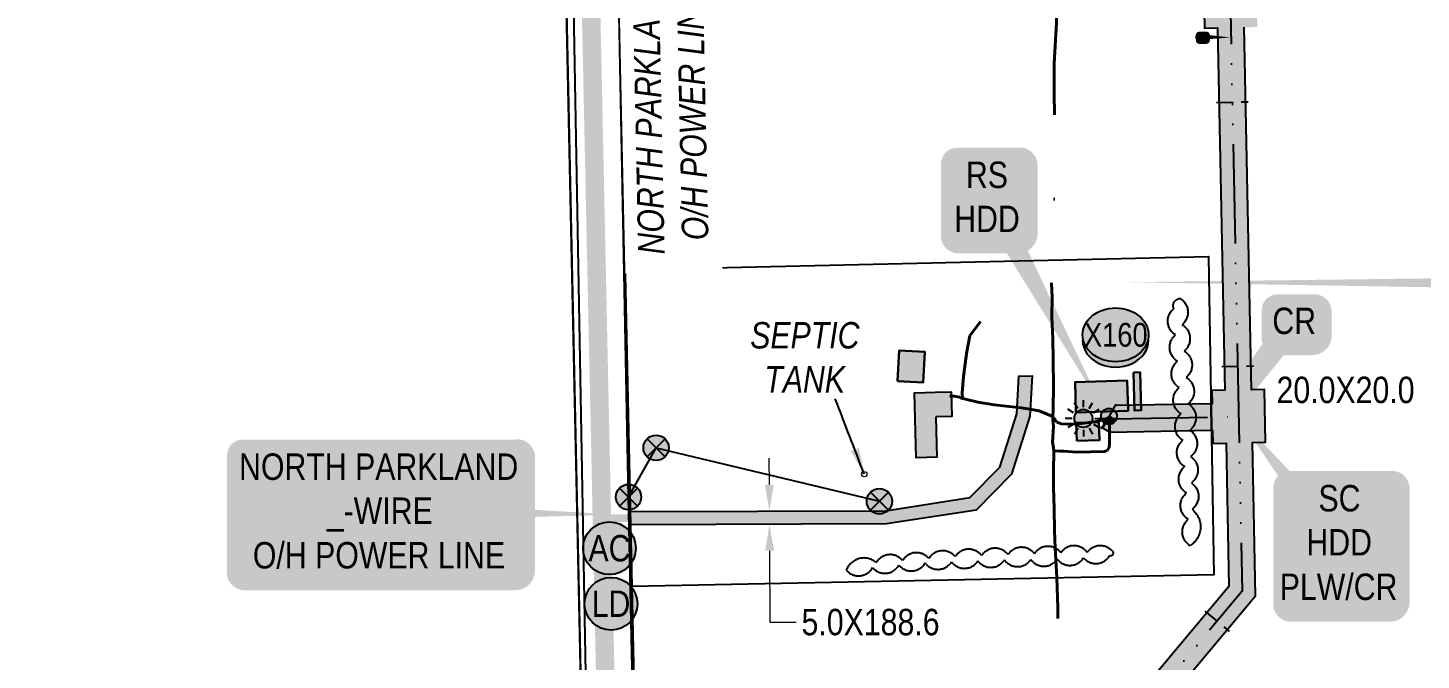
# Model space of a CAD drawing. Extents: x 88833 to 97610, y 5963373 to 5974710.
# Drawn here: x 93738 to 94266, y 5967232 to 5967471 of the extents above; entities that cross this region are included whole.
import ezdxf
from ezdxf.enums import TextEntityAlignment as Align

# ---------------------------------------------------------------- set-up
doc = ezdxf.new("R2010")
doc.units = 0
doc.header["$LTSCALE"] = 5
doc.header["$PDSIZE"] = 5
for name, pattern in [('0', [1, 1, 0]), ('COOP2', [10, 5, -1, 0, -1, 0, -1, 0, -1, 0, -1]), ('DASHDOT', [25.4, 12.7, -6.35, 0, -6.35]), ('foc-TIELINE', [1.875, 1.25, -0.625])]:
    doc.linetypes.add(name, pattern=pattern)
doc.layers.get('Defpoints').update_dxf_attribs({"color": 9})
for name, color, linetype, lineweight in [('AS-GENERAL', 48, 'Continuous', 18), ('AS-RECON EXISTING', 151, 'DASHDOT', 40), ('P-APEX RECON-TWS-T', 104, 'Continuous', 9), ('T-TEXT', 48, 'Continuous', 18)]:
    doc.layers.add(name, color=color, linetype=linetype, lineweight=lineweight)
for name, color, linetype in [('AS-POWER', 104, 'foc-POWER'), ('AS-POWER-EXISTING-PP', 72, 'Continuous'), ('AS-POWER-T', 104, 'Continuous'), ('AS-RESIDENCE', 14, 'Continuous'), ('AS-ROADS', 254, 'Continuous'), ('AS-SYMBOL', 7, 'Continuous'), ('AS-TELEPHONE', 224, 'foc-TEL'), ('C-SYMBOL', 7, 'Continuous'), ('CG-NOTES', 7, 'Continuous'), ('L-SEC', 7, 'Continuous'), ('L-TITLEDB', 4, 'Continuous'), ('P-APEX RECON PAY ITEMS', 240, 'Continuous'), ('P-APEX RECON PAY ITEMS-1000', 240, 'Continuous'), ('P-APEX RECON-10m BUFFER', 51, 'COOP2'), ('P-APEX RECON-URBAN', 30, 'COOP2'), ('P-APEX RECON-WORK AREA', 104, 'Continuous'), ('P-BUFFER-PURPLE', 187, 'foc-TIELINE'), ('P-CROSSINGS', 250, 'Continuous'), ('T-BUSH', 110, '0')]:
    doc.layers.add(name, color=color, linetype=linetype)
doc.layers.add('AS-STRUCTURE', color=7, linetype='Continuous', lineweight=30, true_color=0x595959)
doc.layers.add('AS-STRUCTURE-H', color=7, linetype='Continuous', true_color=0xa8a8a8)
doc.layers.add('P-APEX RECON-TO BE DRILLED-H', color=7, linetype='Continuous', true_color=0xffafe1)
doc.styles.add('100L', font='ARIALN.TTF', dxfattribs={"height": 10})
doc.styles.add('175L', font='ARIALN.TTF', dxfattribs={"height": 2})
doc.styles.add('80', font='ARIALN.TTF', dxfattribs={"height": 10})
doc.styles.add('80CG', font='ARIALN.TTF', dxfattribs={"height": 10})
doc.styles.add('Crossing', font='ARIALN.TTF', dxfattribs={"height": 10})
doc.styles.add('foc-LtypeFont', font='ARIALN.TTF', dxfattribs={"height": 7.35})
doc.linetypes.add('foc-POWER', pattern='A,6,-1,["P",foc-LtypeFont,S=0.2,R=0,X=-0.625,Y=-0.75],-1.24,4', length=12.24)
doc.linetypes.add('foc-TEL', pattern='A,2,-1,["T",foc-LtypeFont,S=0.2,R=0,X=-0.425,Y=-0.75],-1.24,8', length=12.24)
doc.dimstyles.new('Compass 5 000', dxfattribs={"dimscale": 5, "dimtxt": 9, "dimasz": 2, "dimexe": 0.2, "dimexo": 0.0625, "dimgap": 0.5, "dimtad": 0, "dimtih": 1, "dimtoh": 1, "dimzin": 0, "dimdsep": 46, "dimtxsty": '80CG', "dimcen": 0.1, "dimse1": 1, "dimse2": 1, "dimclrd": 256, "dimclrt": 256, "dimaunit": 1, "dimadec": 4, "dimazin": 0, "dimtfac": 0.06, "dimtofl": 0, "dimtmove": 0, "dimatfit": 1, "dimfxl": 0.2, "dimtolj": 1, "dimtzin": 0, "dimlwd": -1, "dimarcsym": 0})

# ---------------------------------------------------------------- blocks, each defined once
blk = doc.blocks.new('POWERPOLE')
h = blk.add_hatch(color=255)
edge = h.paths.add_edge_path()
edge.add_arc((0, 0), 0.96, 0, 360)
at = {"linetype": 'Continuous'}
for p, q in [((0.68, -0.68), (-0.68, 0.68)), ((-0.68, -0.68), (0.68, 0.68))]:
    blk.add_line(p, q, dxfattribs=at)
blk.add_circle((0, 0), 0.96, dxfattribs=at)
blk = doc.blocks.new('lightpole')
h = blk.add_hatch(color=255)
h.dxf.hatch_style = 1
h.paths.add_polyline_path([(-0.78, 0, 1), (0.78, 0, 1)])
h.paths.add_polyline_path([(0.68, 0, -1), (-0.68, 0, -1)], flags=16)
h = blk.add_hatch(color=13)
h.dxf.hatch_style = 1
edge = h.paths.add_edge_path()
edge.add_arc((0, 0), 0.682, 0, 360)
at = {"color": 13}
for p, q in [((-0.43, 0.75), (-0.69, 1.19)), ((0, 0.86), (0, 1.38)), ((0.43, 0.75), (0.69, 1.19)), ((-0.86, 0), (-1.38, 0)), ((-0.75, 0.43), (-1.19, 0.69)), ((0.75, 0.43), (1.19, 0.69)), ((0.86, 0), (1.38, 0)), ((-0.75, -0.43), (-1.19, -0.69)), ((-0.43, -0.75), (-0.69, -1.19)), ((0, -0.86), (0, -1.38)), ((0.43, -0.75), (0.69, -1.19)), ((0.75, -0.43), (1.19, -0.69))]:
    blk.add_line(p, q, dxfattribs=at)
blk.add_circle((0, 0), 0.682, dxfattribs=at)
blk = doc.blocks.new('RISER')
h = blk.add_hatch(color=255)
h.dxf.hatch_style = 1
edge = h.paths.add_edge_path()
edge.add_arc((0, 0), 0.7, 0, 360)
blk.add_hatch(color=13).paths.add_polyline_path([(0.58, -0.15), (-0.58, -0.15, 0.774597)])
at = {"color": 13}
blk.add_line((-0.58, -0.15), (0.58, -0.15), dxfattribs=at)
blk.add_circle((0, 0), 0.6, dxfattribs=at)
blk = doc.blocks.new('Access_Point')
h = blk.add_hatch(color=255)
h.dxf.hatch_style = 1
edge = h.paths.add_edge_path()
edge.add_arc((0, 0), 9.99, 0, 360)
at = {"color": 170}
blk.add_circle((0, 0), 9.99, dxfattribs=at)
at = {"color": 170, "style": '175L'}
blk.add_text('AC', height=10, dxfattribs=at).set_placement((0, 0), align=Align.MIDDLE_CENTER)
blk = doc.blocks.new('*D774')
at = {"layer": 'Defpoints', "color": 0, "transparency": 16777216}
for p in [(94021, 5967288.1), (94019.06, 5967283.09), (94021.02, 5967283.1)]:
    blk.add_point(p, dxfattribs=at)
at = {"layer": 'P-APEX RECON-TWS-T', "transparency": 16777216}
for p, q in [((94019.01, 5967298.09), (94018.97, 5967308.09)), ((94019.09, 5967273.09), (94019.18, 5967246.03)), ((94019.18, 5967246.03), (94029.18, 5967246.03))]:
    blk.add_line(p, q, dxfattribs=at)
for points in [[(94020.67, 5967298.1), (94017.34, 5967298.08), (94019.04, 5967288.09)], [(94020.76, 5967273.1), (94017.43, 5967273.09), (94019.06, 5967283.09)]]:
    blk.add_solid(points, dxfattribs=at)
at = {"layer": 'P-APEX RECON-TWS-T', "transparency": 16777216, "insert": (94057.3, 5967246.03), "char_height": 10, "attachment_point": 5, "style": '80CG'}
blk.add_mtext('\\A1;5.0X188.6', dxfattribs=at)
blk = doc.blocks.new('*U775')
at = {"true_color": 0xffffa8}
h = blk.add_hatch(color=51, dxfattribs=at)
edge = h.paths.add_edge_path()
edge.add_line((-19, -28.5), (19, -28.5))
edge.add_arc((19, -22.5), 6, 270, 360)
edge.add_line((25, -22.5), (25, 21))
edge.add_arc((19, 21), 6, 0, 90)
edge.add_line((19, 27), (-19, 27))
edge.add_arc((-19, 21), 6, 90, 180)
edge.add_line((-25, 21), (-25, -22.5))
edge.add_arc((-19, -22.5), 6, 180, 270)
at = {"color": 240, "flags": 128}
for points in [[(-38.53, 47.67, 0, 10, 0), (0, 0, 5, 5, 0)], [(-1, -11.44, 0, 10, 0), (0, 0, 5, 5, 0)]]:
    blk.add_lwpolyline(points, format="xyseb", dxfattribs=at)
blk.add_lwpolyline([(-19, -28.5, 3, 3, 0), (19, -28.5, 3, 3, 0.414214), (25, -22.5, 3, 3, 0), (25, 21, 3, 0, 0.414214), (19, 27, 0, 0, 0), (-19, 27, 0, 0, 0.414214), (-25, 21, 0, 0, 0), (-25, -22.5, 0, 3, 0.414214)], format="xyseb", close=True, dxfattribs=at)
at = {"color": 4, "style": '80'}
blk.add_attdef('OTHER_001', (-14.7, -5), '', height=10, dxfattribs=at)
blk = doc.blocks.new('*U776')
at = {"true_color": 0xffffa8}
h = blk.add_hatch(color=51, dxfattribs=at)
edge = h.paths.add_edge_path()
edge.add_line((-11.5, -20), (11.5, -20))
edge.add_arc((11.5, -14), 6, 270, 360)
edge.add_line((17.5, -14), (17.5, 12.5))
edge.add_arc((11.5, 12.5), 6, 0, 90)
edge.add_line((11.5, 18.5), (-11.5, 18.5))
edge.add_arc((-11.5, 12.5), 6, 90, 180)
edge.add_line((-17.5, 12.5), (-17.5, -14))
edge.add_arc((-11.5, -14), 6, 180, 270)
at = {"color": 240, "flags": 128}
blk.add_lwpolyline([(-11.5, -20, 3, 3, 0), (11.5, -20, 3, 3, 0.414214), (17.5, -14, 3, 3, 0), (17.5, 12.5, 3, 0, 0.414214), (11.5, 18.5, 0, 0, 0), (-11.5, 18.5, 0, 0, 0.414214), (-17.5, 12.5, 0, 0, 0), (-17.5, -14, 0, 3, 0.414214)], format="xyseb", close=True, dxfattribs=at)
for points in [[(-1, -11.44, 0, 10, 0), (0, 0, 5, 5, 0)], [(43.91, -80.54, 0, 10, 0), (0, 0, 5, 5, 0)]]:
    blk.add_lwpolyline(points, format="xyseb", dxfattribs=at)
at = {"color": 4, "style": '80'}
blk.add_attdef('OTHER_001', (-14.7, -5), '', height=10, dxfattribs=at)
blk = doc.blocks.new('*U799')
at = {"true_color": 0xffffa8}
h = blk.add_hatch(color=51, dxfattribs=at)
edge = h.paths.add_edge_path()
edge.add_line((-6.5, -11.5), (6.5, -11.5))
edge.add_arc((6.5, -5.5), 6, 270, 360)
edge.add_line((12.5, -5.5), (12.5, 4))
edge.add_arc((6.5, 4), 6, 0, 90)
edge.add_line((6.5, 10), (-6.5, 10))
edge.add_arc((-6.5, 4), 6, 90, 180)
edge.add_line((-12.5, 4), (-12.5, -5.5))
edge.add_arc((-6.5, -5.5), 6, 180, 270)
at = {"color": 240, "flags": 128}
blk.add_lwpolyline([(-6.5, -11.5, 3, 3, 0), (6.5, -11.5, 3, 3, 0.414214), (12.5, -5.5, 3, 3, 0), (12.5, 4, 3, 0, 0.414214), (6.5, 10, 0, 0, 0), (-6.5, 10, 0, 0, 0.414214), (-12.5, 4, 0, 0, 0), (-12.5, -5.5, 0, 3, 0.414214)], format="xyseb", close=True, dxfattribs=at)
for points in [[(-1, -11.4, 0, 10, 0), (0, 0, 5, 5, 0)], [(53, -0.7, 0, 10, 0), (0, 0, 5, 5, 0)]]:
    blk.add_lwpolyline(points, format="xyseb", dxfattribs=at)
at = {"color": 4, "style": '80'}
blk.add_attdef('OTHER_001', (-14.7, -5), '', height=10, dxfattribs=at)
blk = doc.blocks.new('*U811')
h = blk.add_hatch(color=255)
edge = h.paths.add_edge_path()
edge.add_line((-51.5, -28.5), (51.5, -28.5))
edge.add_arc((51.5, -22.5), 6, 270, 360)
edge.add_line((57.5, -22.5), (57.5, 21))
edge.add_arc((51.5, 21), 6, 0, 90)
edge.add_line((51.5, 27), (-51.5, 27))
edge.add_arc((-51.5, 21), 6, 90, 180)
edge.add_line((-57.5, 21), (-57.5, -22.5))
edge.add_arc((-51.5, -22.5), 6, 180, 270)
at = {"color": 104, "flags": 128}
blk.add_lwpolyline([(-51.5, -28.5, 3, 3, 0), (51.5, -28.5, 3, 3, 0.414214), (57.5, -22.5, 3, 3, 0), (57.5, 21, 3, 0, 0.414214), (51.5, 27, 0, 0, 0), (-51.5, 27, 0, 0, 0.414214), (-57.5, 21, 0, 0, 0), (-57.5, -22.5, 0, 3, 0.414214)], format="xyseb", close=True, dxfattribs=at)
blk.add_lwpolyline([(91.14, -1.42, 0, 7.5, 0), (0, 0, 0, 0, 0)], format="xyseb", dxfattribs=at)
at = {"color": 104, "style": '80'}
blk.add_attdef('ENTER_TEXT_001', (-26.85, -4.92), '', height=10, dxfattribs=at)
blk = doc.blocks.new('*U1184')
at = {"true_color": 0xffffa8}
h = blk.add_hatch(color=51, dxfattribs=at)
edge = h.paths.add_edge_path()
edge.add_line((-6.5, -11.5), (6.5, -11.5))
edge.add_arc((6.5, -5.5), 6, 270, 360)
edge.add_line((12.5, -5.5), (12.5, 4))
edge.add_arc((6.5, 4), 6, 0, 90)
edge.add_line((6.5, 10), (-6.5, 10))
edge.add_arc((-6.5, 4), 6, 90, 180)
edge.add_line((-12.5, 4), (-12.5, -5.5))
edge.add_arc((-6.5, -5.5), 6, 180, 270)
at = {"color": 240, "flags": 128}
blk.add_lwpolyline([(-6.5, -11.5, 3, 3, 0), (6.5, -11.5, 3, 3, 0.414214), (12.5, -5.5, 3, 3, 0), (12.5, 4, 3, 0, 0.414214), (6.5, 10, 0, 0, 0), (-6.5, 10, 0, 0, 0.414214), (-12.5, 4, 0, 0, 0), (-12.5, -5.5, 0, 3, 0.414214)], format="xyseb", close=True, dxfattribs=at)
for points in [[(-31.58, -36.39, 0, 10, 0), (0, 0, 5, 5, 0)], [(-23.22, -36.43, 0, 10, 0), (0, 0, 5, 5, 0)]]:
    blk.add_lwpolyline(points, format="xyseb", dxfattribs=at)
at = {"color": 4, "style": '80'}
blk.add_attdef('OTHER_001', (-14.7, -5), '', height=10, dxfattribs=at)
blk = doc.blocks.new('xing2')
h = blk.add_hatch(color=50)
h.dxf.hatch_style = 1
edge = h.paths.add_edge_path()
edge.add_ellipse((0, 0), major_axis=(-12.5, 0), ratio=0.816297, start_angle=0, end_angle=360)
h = blk.add_hatch(color=250)
h.dxf.hatch_style = 1
edge = h.paths.add_edge_path()
edge.add_ellipse((0, -2.05), major_axis=(-12.5, 0), ratio=0.816297, start_angle=0, end_angle=180)
edge.add_line((12.5, -2.05), (12.5, 0))
edge.add_ellipse((0, 0), major_axis=(-12.5, 0), ratio=0.816297, start_angle=0, end_angle=180, ccw=False)
edge.add_line((-12.5, 0), (-12.5, -2.05))
at = {"color": 250}
blk.add_ellipse((0, 0), major_axis=(-12.5, 0), ratio=0.816297, dxfattribs=at)
blk.add_ellipse((0, -2.05), major_axis=(-12.5, 0), ratio=0.816297, start_param=0, end_param=3.141593, dxfattribs=at)
at = {"color": 250, "style": 'Crossing'}
blk.add_attdef('CROSSING', text='', height=9, dxfattribs=at).set_placement((0.09, 0.02), align=Align.MIDDLE_CENTER)
at = {"color": 250, "style": 'Crossing', "flags": 1}
for tag, p in [('OWNER', (0.09, -12.49)), ('DESCRIPTION', (0.09, -25.77)), ('LOCATION', (0.09, -39.3)), ('DWG_REF', (0.09, -52.84))]:
    blk.add_attdef(tag, text='', height=9, dxfattribs=at).set_placement(p, align=Align.MIDDLE_CENTER)
blk = doc.blocks.new('LD Access_Point')
h = blk.add_hatch(color=255)
h.dxf.hatch_style = 1
edge = h.paths.add_edge_path()
edge.add_arc((0, 0), 9.99, 0, 360)
at = {"color": 170}
blk.add_circle((0, 0), 9.99, dxfattribs=at)
at = {"color": 170, "style": '175L'}
blk.add_text('LD', height=10, dxfattribs=at).set_placement((0, 0), align=Align.MIDDLE_CENTER)

msp = doc.modelspace()

# ---------------------------------------------------------------- hatches: boundary and pattern name
at = {"layer": 'AS-STRUCTURE-H'}
h = msp.add_hatch(color=256, dxfattribs=at)
h.dxf.hatch_style = 1
h.paths.add_polyline_path([(94067.521, 5967337.214), (94077.183, 5967336.705), (94077.794, 5967348.323), (94068.133, 5967348.832)])
h = msp.add_hatch(color=256, dxfattribs=at)
h.dxf.hatch_style = 1
h.paths.add_polyline_path([(94135.016, 5967325.404), (94154.758, 5967325.992), (94154.417, 5967337.445), (94134.675, 5967336.857)])
h = msp.add_hatch(color=256, dxfattribs=at)
h.dxf.hatch_style = 1
h.paths.add_polyline_path([(94156.736, 5967340.497), (94159.306, 5967340.574), (94159.734, 5967326.196), (94157.164, 5967326.119)])
h = msp.add_hatch(color=256, dxfattribs=at)
h.dxf.hatch_style = 1
h.paths.add_polyline_path([(94082.033, 5967323.733), (94082.419, 5967308.474), (94074.513, 5967308.274), (94073.892, 5967332.848), (94081.798, 5967333.048), (94087.769, 5967333.199), (94088.004, 5967323.884)])
h = msp.add_hatch(color=256, dxfattribs=at)
h.dxf.hatch_style = 1
h.paths.add_polyline_path([(94135.299, 5967314.607), (94143.929, 5967314.864), (94143.727, 5967321.673), (94135.096, 5967321.416)])
at = {"layer": 'P-APEX RECON-10m BUFFER', "transparency": 33554687}
h = msp.add_hatch(color=256, dxfattribs=at)
h.dxf.hatch_style = 1
h.paths.add_polyline_path([(94186.291, 5967318.674), (94186.705, 5967318.683), (94186.806, 5967313.685), (94191.801, 5967313.785), (94192.891, 5967259.559), (94073.136, 5967116.467), (94073.17, 5967114.768), (94085.027, 5967115.106), (94202.956, 5967256.017), (94201.791, 5967313.986), (94206.786, 5967314.087), (94206.384, 5967334.067), (94201.389, 5967333.966), (94198.633, 5967471.073), (94203.628, 5967471.173), (94203.226, 5967491.153), (94198.231, 5967491.053), (94197.65, 5967519.947), (94187.662, 5967519.68), (94188.241, 5967490.852), (94183.246, 5967490.751), (94183.648, 5967470.771), (94188.643, 5967470.872), (94191.399, 5967333.765), (94186.404, 5967333.665), (94186.504, 5967328.673), (94186.123, 5967328.665)])
h = msp.add_hatch(color=256, dxfattribs=at)
h.dxf.hatch_style = 1
h.paths.add_polyline_path([(93966.371, 5967287.911), (94062.959, 5967288.238), (94094.823, 5967293.159), (94106.246, 5967304.664), (94112.659, 5967324.928), (94113.431, 5967339.084), (94118.44, 5967339.189), (94117.613, 5967324.024), (94110.644, 5967302.003), (94097.21, 5967288.473), (94063.351, 5967283.243), (93966.477, 5967282.915)])
h = msp.add_hatch(color=256, dxfattribs=at)
h.dxf.hatch_style = 1
h.paths.add_polyline_path([(94186.123, 5967328.665), (94150.447, 5967327.958), (94149.949, 5967328.238), (94145.059, 5967319.524), (94147.928, 5967317.914), (94186.291, 5967318.674)])
at = {"layer": 'P-APEX RECON-TO BE DRILLED-H', "transparency": 33554687}
h = msp.add_hatch(color=256, dxfattribs=at)
h.dxf.hatch_style = 1
h.paths.add_polyline_path([(94194.588, 5967328.833), (94194.786, 5967318.843), (94147.928, 5967317.914), (94145.059, 5967319.524), (94149.949, 5967328.238), (94150.447, 5967327.958)], flags=17)

# ---------------------------------------------------------------- linework, layer by layer
at = {"layer": 'AS-GENERAL'}
msp.add_circle((94054.93, 5967302.04, 708.237), 0.999, dxfattribs=at)
at = {"layer": 'AS-POWER', "flags": 128}
for points in [[(93965.713, 5967293.378), (93961.759, 5967495.66)], [(93978.366, 5966709.834), (93975.926, 5966825.384), (93973.672, 5966943.172), (93971.265, 5967058.957), (93968.252, 5967175.731), (93965.713, 5967293.378), (93976.143, 5967312.023), (94060.642, 5967291.798)]]:
    msp.add_lwpolyline(points, dxfattribs=at)
at = {"layer": 'AS-RECON EXISTING', "flags": 128}
for points in [[(94126.595, 5967310.94), (94126.595, 5967310.954), (94126.45, 5967312.753), (94126.198, 5967314.15), (94126.558, 5967320.127), (94126.303, 5967322.692), (94126.386, 5967327.447), (94126.52, 5967334.838), (94126.444, 5967345.616), (94126.32, 5967353.202), (94125.902, 5967361.55), (94126.049, 5967369.132), (94125.751, 5967373.999), (94125.561, 5967381.755), (94125.945, 5967390), (94126.369, 5967396.711), (94126.901, 5967410.641), (94127.155, 5967419.548), (94126.87, 5967432.797), (94126.84, 5967446.043), (94126.793, 5967457.364), (94127.632, 5967472.729), (94127.797, 5967484.342), (94127.803, 5967490.861), (94127.594, 5967497.271), (94126.597, 5967504.443), (94125.157, 5967509.072), (94121.079, 5967514.65), (94118.5, 5967517.532), (94116.165, 5967519.286), (94113.836, 5967521.106), (94108.721, 5967522.019), (94103.07, 5967521.965), (94098.592, 5967522.098), (94095.226, 5967522.264), (94093.909, 5967522.26)], [(94147.544, 5967323.867), (94147.489, 5967323.829), (94147.683, 5967321.057), (94147.684, 5967318.585), (94147.733, 5967313.841), (94147.616, 5967311.948), (94146.783, 5967310.984), (94145.85, 5967310.657), (94135.357, 5967310.312), (94130.469, 5967310.685), (94128.751, 5967310.804), (94126.626, 5967310.919)], [(94126.695, 5967310.88), (94126.665, 5967310.896), (94126.683, 5967308.657), (94126.541, 5967305.296), (94126.509, 5967296.981), (94126.752, 5967289.043), (94126.872, 5967280.723), (94127.173, 5967274.164), (94127.84, 5967262.905), (94128.118, 5967251.44), (94128.172, 5967241.83), (94128.532, 5967222.52), (94129.105, 5967200.545), (94129.771, 5967175.955), (94130.381, 5967148.164), (94130.873, 5967120.82), (94131.487, 5967092.607), (94132.287, 5967057.899), (94133.029, 5967025.126), (94133.596, 5966994.443), (94133.948, 5966967.428), (94134.846, 5966926.851), (94135.57, 5966900.581), (94136.363, 5966864.712), (94137.153, 5966837.012), (94137.792, 5966808.277), (94138.563, 5966772.296), (94139.629, 5966742.815), (94139.84, 5966721.834), (94140.296, 5966715.089)]]:
    msp.add_lwpolyline(points, dxfattribs=at)
at = {"layer": 'AS-RECON EXISTING', "color": 240, "flags": 128}
for points in [[(94098.951, 5967359.768), (94094.915, 5967354.422), (94093.759, 5967348.501), (94093.062, 5967343.798), (94092.474, 5967338.959), (94091.974, 5967332.627), (94092.126, 5967330.759)], [(94148.266, 5967323.76), (94145.674, 5967322.763), (94142.909, 5967322.008), (94136.038, 5967321.116), (94131.918, 5967320.91), (94129.605, 5967321.044), (94127.734, 5967321.712), (94126.814, 5967323.208), (94125.704, 5967324.161), (94121.118, 5967325.966), (94116.757, 5967326.805), (94114.324, 5967327.111), (94104.03, 5967328.323), (94097.929, 5967329.22), (94093.184, 5967330.414), (94091.596, 5967330.792), (94090.898, 5967331.139), (94088.913, 5967331.515), (94086.816, 5967331.589), (94082.286, 5967330.416)], [(94148.452, 5967323.798), (94147.573, 5967323.106), (94146.537, 5967322.862), (94145.678, 5967322.807), (94145.855, 5967321.377), (94145.579, 5967320.342), (94145.01, 5967319.744), (94144.419, 5967319.611)]]:
    msp.add_lwpolyline(points, dxfattribs=at)
at = {"layer": 'AS-RESIDENCE'}
msp.add_lwpolyline([(94082.033, 5967323.733), (94082.419, 5967308.474), (94074.513, 5967308.274), (94073.892, 5967332.848), (94081.798, 5967333.048), (94087.769, 5967333.199), (94088.004, 5967323.884)], close=True, dxfattribs=at)
at = {"layer": 'AS-ROADS', "const_width": 7, "flags": 128}
msp.add_lwpolyline([(94020.182, 5964179.765), (94016.384, 5964372.858), (94000.133, 5965162.172), (93985.104, 5965906.543), (93958.312, 5967160.052), (93939.043, 5968064.275), (93917.295, 5969118.161), (93899.542, 5969937.457), (93880.532, 5970849.51)], dxfattribs=at)
at = {"layer": 'AS-ROADS', "const_width": 2.998}
msp.add_lwpolyline([(94115.928, 5967339.151), (94115.934, 5967339.104), (94115.136, 5967324.476), (94108.445, 5967303.334), (94096.017, 5967290.816), (94063.155, 5967285.741), (93955.641, 5967285.377)], dxfattribs=at)
at = {"layer": 'AS-STRUCTURE'}
for points in [[(94067.521, 5967337.214), (94077.183, 5967336.705), (94077.794, 5967348.323), (94068.133, 5967348.832)], [(94135.016, 5967325.404), (94154.758, 5967325.992), (94154.417, 5967337.445), (94134.675, 5967336.857)], [(94156.736, 5967340.497), (94159.306, 5967340.574), (94159.734, 5967326.196), (94157.164, 5967326.119)], [(94135.299, 5967314.607), (94143.929, 5967314.864), (94143.727, 5967321.673), (94135.096, 5967321.416)]]:
    msp.add_lwpolyline(points, close=True, dxfattribs=at)
at = {"layer": 'AS-TELEPHONE', "flags": 128}
msp.add_lwpolyline([(93959.248, 5966689.044), (93959.248, 5966689.044), (93944.379, 5967513.109), (93944.341, 5967515.02), (93944.048, 5967522.053), (93943.937, 5967534.11), (93943.691, 5967547.53), (93943.695, 5967557.294), (93943.601, 5967567.878), (93943.617, 5967575.66), (93943.57, 5967581.446), (93942.794, 5967591.161), (93941.805, 5967592.996), (93941.469, 5967593.512), (93940.897, 5967593.649), (93939.691, 5967593.435), (93939.688, 5967593.443)], dxfattribs=at)
at = {"layer": 'C-SYMBOL', "color": 3, "flags": 128}
msp.add_lwpolyline([(94154.692, 5967374.659, 0, 5, 0), (94326.413, 5967374.315, 0, 0, 0)], format="xyseb", dxfattribs=at)
at = {"layer": 'L-SEC', "flags": 128}
for points in [[(93941.465, 5967513.102), (93958.582, 5966709.607)], [(93961.564, 5967513.53), (93978.679, 5966710.151)]]:
    msp.add_lwpolyline(points, dxfattribs=at)
at = {"layer": 'L-TITLEDB', "flags": 128}
msp.add_lwpolyline([(93850.114, 5967109.768), (93950.023, 5967111.367), (93941.537, 5967513.052), (93134.723, 5967500.73), (93136.867, 5967400.698)], dxfattribs=at)
msp.add_lwpolyline([(93964.497, 5967379.37), (94185.184, 5967384.359), (94187.213, 5967263.985), (93967.014, 5967259.508)], close=True, dxfattribs=at)
at = {"layer": 'P-APEX RECON-URBAN', "ltscale": 1.5, "flags": 128}
for points in [[(89862.314, 5969420.078), (89867.21, 5969428.525), (89870.142, 5969432.838), (89871.234, 5969440.262), (89870.986, 5969451.312), (89869.214, 5969465.882), (89874.382, 5969505.038), (89878.807, 5969544.864), (89884.151, 5969585.191), (89892.206, 5969617.101), (89902.642, 5969647.039), (89920.512, 5969655.252), (90029.926, 5969662.38), (90138.481, 5969668.858), (90357.817, 5969689.033), (90562.775, 5969696.814), (90589.96, 5969720.186), (90720.273, 5969722.879), (90776.006, 5969735.867), (91186.503, 5969696.002), (91462.207, 5969691.78), (92125.726, 5969704.862), (92128.773, 5969486.17), (92217.364, 5969300.618), (92221.268, 5969073.304), (93093.277, 5969087.636), (93106.741, 5968355.069), (93124.698, 5968305.644), (93129.217, 5968093.237), (93161.833, 5968029.817), (93132.245, 5967948.401), (93140.258, 5967559.937), (93144.056, 5967553.379), (93150.54, 5967550.023), (93471.989, 5967554.975), (93537.11, 5967530.142), (93807.323, 5967535.904), (93870.968, 5967527.576), (94192.337, 5967535.661), (94197.923, 5967257.788), (94078.168, 5967114.695), (94085.554, 5966738.872), (94086.156, 5966675.15), (93941.517, 5966671.159), (93944.01, 5966553.478), (93958.044, 5965888.32), (93972.598, 5965166.717), (93975.555, 5965146.731), (93977.138, 5965068.998), (93975.008, 5965048.86), (93989.037, 5964391.951), (94052.05, 5964393.271), (94345.155, 5964399.496), (94346.843, 5964325.417), (94351.149, 5964301.36), (94401.947, 5964302.5), (94446.672, 5964297.431), (95465.604, 5964319.323)], [(94147.504, 5967323.881), (94149.188, 5967322.936), (94196.227, 5967323.868)]]:
    msp.add_lwpolyline(points, dxfattribs=at)
at = {"layer": 'P-APEX RECON-WORK AREA', "flags": 128}
for points in [[(94183.246, 5967490.751), (94183.648, 5967470.771), (94188.643, 5967470.872), (94191.399, 5967333.765), (94186.404, 5967333.665), (94186.504, 5967328.673), (94186.123, 5967328.665), (94186.291, 5967318.674), (94186.705, 5967318.683), (94186.806, 5967313.685), (94191.801, 5967313.785), (94192.891, 5967259.559), (94073.136, 5967116.467)], [(94085.027, 5967115.106), (94202.956, 5967256.017), (94201.791, 5967313.986), (94206.786, 5967314.087), (94206.384, 5967334.067), (94201.389, 5967333.966), (94198.633, 5967471.073)]]:
    msp.add_lwpolyline(points, dxfattribs=at)
for points in [[(93966.371, 5967287.911), (94062.959, 5967288.238), (94094.823, 5967293.159), (94106.246, 5967304.664), (94112.659, 5967324.928), (94113.431, 5967339.084), (94118.44, 5967339.189), (94117.613, 5967324.024), (94110.644, 5967302.003), (94097.21, 5967288.473), (94063.351, 5967283.243), (93966.477, 5967282.915)], [(94186.123, 5967328.665), (94150.447, 5967327.958), (94149.949, 5967328.238), (94145.059, 5967319.524), (94147.928, 5967317.914), (94186.291, 5967318.674)]]:
    msp.add_lwpolyline(points, close=True, dxfattribs=at)
at = {"layer": 'P-BUFFER-PURPLE'}
for p, q in [((94188.211, 5967442.641), (94200.199, 5967442.882)), ((94190.219, 5967342.741), (94202.207, 5967342.982)), ((94183.808, 5967250.263), (94193.003, 5967242.567))]:
    msp.add_line(p, q, dxfattribs=at)
at = {"layer": 'T-BUSH', "flags": 128}
for points in [[(94178.224, 5967274.993, -0.5205671), (94177.539, 5967284.962, -0.5205671), (94176.854, 5967294.93, -0.5205671), (94176.169, 5967304.899, -0.5205671), (94175.484, 5967314.867, -0.5205671), (94174.799, 5967324.836, -0.5205671), (94174.114, 5967334.804, -0.5205671), (94173.429, 5967344.773, -0.5205671), (94172.744, 5967354.741, -0.5205671), (94172.059, 5967364.71, -0.5205671), (94174.393, 5967368.525, -0.5205671), (94175.173, 5967358.563, -0.5205671), (94175.953, 5967348.602, -0.5205671), (94176.733, 5967338.64, -0.5205671), (94177.514, 5967328.679, -0.5205671), (94178.157, 5967318.71, -0.5205671), (94178.42, 5967308.722, -0.5205671), (94178.683, 5967298.733, -0.5205671), (94178.946, 5967288.744, -0.5205671)], [(94048.124, 5967265.72, 0.5205671), (94058.07, 5967266.677, 0.5205671), (94068.016, 5967267.634, 0.5205671), (94077.972, 5967268.447, 0.5205671), (94087.956, 5967268.833, 0.5205671), (94097.941, 5967269.219, 0.5205671), (94107.926, 5967269.586, 0.5205671), (94117.917, 5967269.741, 0.5205671), (94127.908, 5967269.896, 0.5205671), (94137.881, 5967270.394, 0.5205671), (94147.832, 5967271.289, 0.5205671), (94149.262, 5967272.29, 0.5205671), (94139.271, 5967272.454, 0.5205671), (94129.283, 5967272.323, 0.5205671), (94119.298, 5967271.962, 0.5205671), (94109.312, 5967271.601, 0.5205671), (94099.327, 5967271.24, 0.5205671), (94089.343, 5967270.851, 0.5205671), (94079.378, 5967270.107, 0.5205671), (94069.414, 5967269.363, 0.5205671), (94059.45, 5967268.619, 0.5205671)]]:
    msp.add_lwpolyline(points, format="xyb", close=True, dxfattribs=at)

# ---------------------------------------------------------------- block references
at = {"layer": 'AS-POWER-EXISTING-PP', "xscale": 4.996022535000007, "yscale": 4.996022535000007, "zscale": 4.996022535000007}
for p in [(93976.143, 5967312.023), (93965.713, 5967293.378), (94060.64, 5967291.8)]:
    msp.add_blockref('POWERPOLE', p, dxfattribs=at)
at = {"layer": 'AS-POWER-T', "color": 5}
ref = msp.add_blockref('*U811', (93871.291, 5967288.134), dxfattribs=at)
ref.add_attrib('ENTER_TEXT_001', 'NORTH PARKLAND', (93818.362, 5967299.886), dxfattribs={"layer": '0', "color": 104, "height": 10, "style": '80'})
ref.add_attrib('ENTER_TEXT_002', '_-WIRE', (93851.554, 5967283.219), dxfattribs={"layer": '0', "color": 104, "height": 10, "style": '80'})
ref.add_attrib('ENTER_TEXT_003', 'O/H POWER LINE', (93823.57, 5967266.375), dxfattribs={"layer": '0', "color": 104, "height": 10, "style": '80'})
at = {"layer": 'AS-SYMBOL', "xscale": 4.996022535000007, "yscale": 4.996022535000007, "zscale": 4.996022535000007}
for name, p in [('lightpole', (94137.86, 5967323.14)), ('RISER', (94147.5, 5967323.9))]:
    msp.add_blockref(name, p, dxfattribs=at)
at = {"layer": 'CG-NOTES', "xscale": 0.9992045070000001, "yscale": 0.9992045070000001, "zscale": 0.9992045070000001}
for name, p in [('Access_Point', (93958.502, 5967274.031)), ('LD Access_Point', (93959.095, 5967253.036))]:
    msp.add_blockref(name, p, dxfattribs=at)
at = {"layer": 'P-APEX RECON PAY ITEMS'}
ref = msp.add_blockref('*U776', (94101.491, 5967407.039), dxfattribs=at)
ref.add_attrib('OTHER_001', 'RS', (94093.394, 5967410.284), dxfattribs={"layer": '0', "color": 4, "height": 10, "style": '80'})
ref.add_attrib('OTHER_002', 'HDD', (94088.963, 5967393.617), dxfattribs={"layer": '0', "color": 4, "height": 10, "style": '80'})
ref = msp.add_blockref('*U1184', (94217.807, 5967360.037), dxfattribs=at)
ref.add_attrib('OTHER_001', 'CR', (94209.345, 5967355.034), dxfattribs={"layer": '0', "color": 4, "height": 10, "style": '80'})
ref = msp.add_blockref('*U775', (94234.759, 5967276.197), dxfattribs=at)
ref.add_attrib('OTHER_001', 'SC', (94226.781, 5967287.949), dxfattribs={"layer": '0', "color": 4, "height": 10, "style": '80'})
ref.add_attrib('OTHER_002', 'HDD', (94222.231, 5967271.282), dxfattribs={"layer": '0', "color": 4, "height": 10, "style": '80'})
ref.add_attrib('OTHER_003', 'PLW/CR', (94212.126, 5967254.438), dxfattribs={"layer": '0', "color": 4, "height": 10, "style": '80'})
at = {"layer": 'P-APEX RECON PAY ITEMS-1000', "xscale": 0.2, "yscale": 0.2, "zscale": 0.2}
msp.add_blockref('*U799', (94182.907, 5967467.391), dxfattribs=at).add_auto_attribs({'OTHER_001': 'CR'})
at = {"layer": 'P-CROSSINGS', "xscale": 0.9992045070000001, "yscale": 0.9992045070000001, "zscale": 0.9992045070000001}
msp.add_blockref('xing2', (94150.014, 5967354.748), dxfattribs=at).add_auto_attribs({'CROSSING': 'X160'})

# ---------------------------------------------------------------- texts
at = {"layer": 'P-APEX RECON-TWS-T', "insert": (94210.915, 5967338.92), "char_height": 10, "attachment_point": 1, "style": '175L'}
msp.add_mtext_dynamic_manual_height_columns('20.0X20.0', width=49.86126, gutter_width=100, heights=[0], dxfattribs=at)
at = {"layer": 'T-TEXT', "insert": (94011.302, 5967359.583), "char_height": 9.99205, "attachment_point": 1, "style": '175L'}
msp.add_mtext_dynamic_manual_height_columns('\\pi0.47204;{\\fArial Narrow|b0|i1|c0|p34;SEPTIC\\P\\pi5.8089;TANK}', width=41.56658, gutter_width=100, heights=[0], dxfattribs=at)

# ---------------------------------------------------------------- dimensions: what is measured, and where the dimension line sits
at = {"layer": 'P-APEX RECON-TWS-T'}
dim = msp.add_linear_dim(base=(94019.058, 5967283.093), p1=(94021.001, 5967288.096), p2=(94021.018, 5967283.1), angle=270.19406, text='5.0X188.6', dimstyle='Compass 5 000', dxfattribs=at)
dim.commit()
dim.dimension.update_dxf_attribs({"geometry": '*D774', "text_midpoint": (94057.301, 5967246.034), "dimtype": 161})

# ---------------------------------------------------------------- leaders
at = {"layer": 'T-TEXT', "path_type": 1}
msp.add_leader([(94054.93, 5967302.04), (94043.93, 5967330.577)], dimstyle='Compass 5 000', override={"dimgap": 0.5, "dimtad": 0}, dxfattribs=at)

# ---------------------------------------------------------------- next in the draw order: texts
at = {"layer": 'AS-POWER-T', "insert": (93969.438, 5967383.062), "char_height": 10, "attachment_point": 1, "rotation": 91.22578, "style": '100L', "bg_fill": 2}
msp.add_mtext_dynamic_manual_height_columns('\\pi1.9641;{\\fArial Narrow|b0|i1|c0|p34;NORTH PARKLAND\\P\\pi6.9982;O/H POWER LINE}', width=108.93493, gutter_width=55, heights=[0], dxfattribs=at)

doc.saveas('drawing.dxf')
